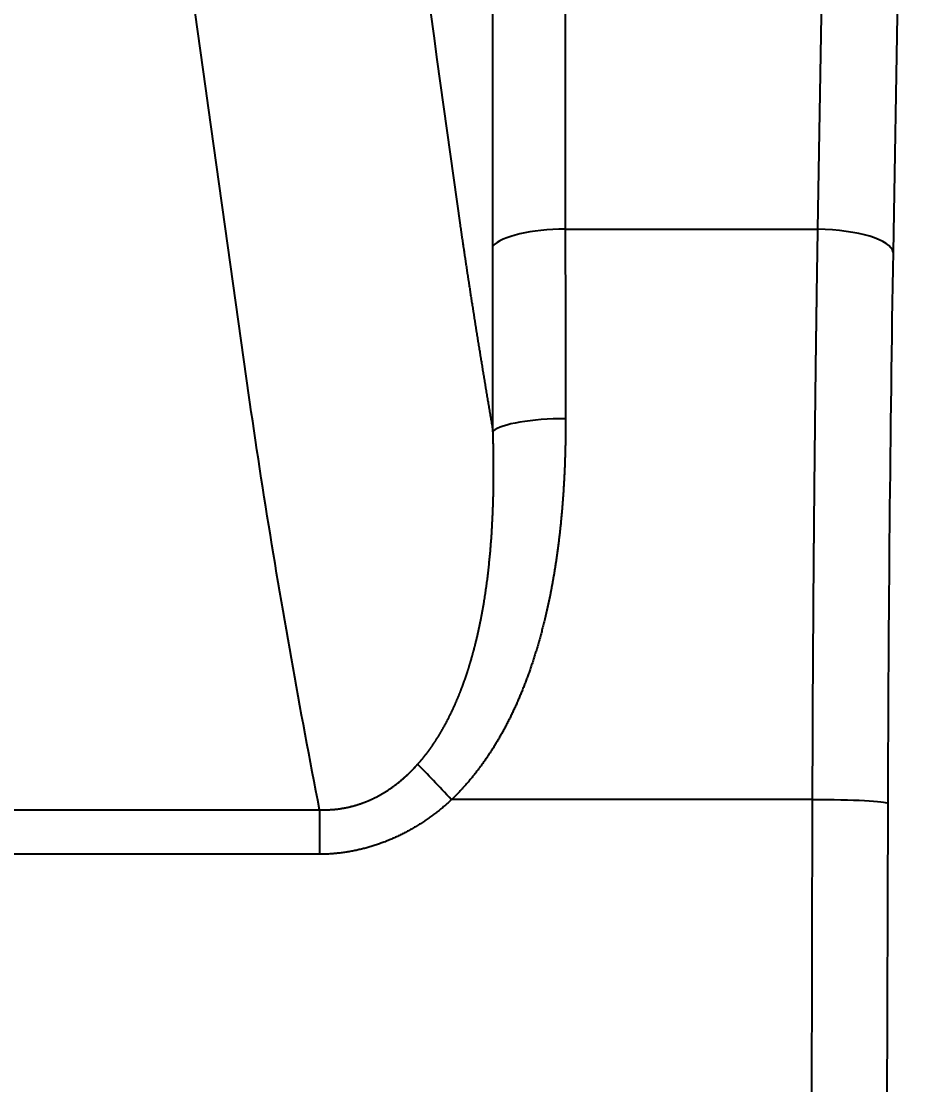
# Model space of a CAD drawing. Header units: millimetres. Extents: x 6110 to 6704, y -2661 to -1821.
# Drawn here: x 6317.15 to 6332.11, y -2394.21 to -2376.56 of the extents above; entities that cross this region are included whole.
import ezdxf

# ---------------------------------------------------------------- set-up
doc = ezdxf.new("R2010")
doc.units = ezdxf.units.MM
doc.header["$LTSCALE"] = 0.1
doc.linetypes.add('HIDDEN2', pattern=[4.7625, 3.175, -1.5875])
doc.layers.add('1', color=4, linetype='HIDDEN2', lineweight=13)
doc.layers.add('DIM', color=3, linetype='Continuous', lineweight=9)
doc.styles.get("Standard").update_dxf_attribs({"font": 'arial.ttf'})
doc.dimstyles.new('ISO-25', dxfattribs={"dimtxt": 2.5, "dimasz": 2.5, "dimexe": 1.25, "dimexo": 0.625, "dimtad": 1, "dimlfac": 5, "dimtxsty": 'Standard', "dimcen": 2.5, "dimadec": 0, "dimazin": 0, "dimtfac": 1, "dimtmove": 0, "dimatfit": 3, "dimfxl": 0, "dimarcsym": 0})

# ---------------------------------------------------------------- blocks, each defined once
blk = doc.blocks.new('*D85')
at = {"layer": 'Defpoints', "color": 0}
for p in [(6324.46, -2027.378), (6392.692, -2027.378), (6311.704, -2532.542)]:
    blk.add_point(p, dxfattribs=at)
at = {"layer": 'DIM', "color": 0, "lineweight": -2}
for p, q in [((6325.085, -2027.378), (6393.942, -2027.378)), ((6392.692, -2527.542), (6392.692, -2032.378)), ((6312.329, -2532.542), (6393.942, -2532.542))]:
    blk.add_line(p, q, dxfattribs=at)
at = {"layer": 'DIM', "color": 0}
for points in [[(6391.858, -2032.378), (6393.525, -2032.378), (6392.692, -2027.378)], [(6391.858, -2527.542), (6393.525, -2527.542), (6392.692, -2532.542)]]:
    blk.add_solid(points, dxfattribs=at)
at = {"layer": 'DIM', "color": 0, "insert": (6389.062, -2279.96), "char_height": 5, "attachment_point": 5, "rotation": 90}
blk.add_mtext('2020,7', dxfattribs=at)
blk = doc.blocks.new('*D93')
at = {"layer": 'Defpoints', "color": 0}
for p in [(6325.085, -2027.378), (6402.037, -2595.98), (6423.82, -2595.98)]:
    blk.add_point(p, dxfattribs=at)
at = {"layer": 'DIM', "color": 0, "lineweight": -2}
for p, q in [((6325.71, -2027.378), (6425.07, -2027.378)), ((6423.82, -2032.378), (6423.82, -2590.98)), ((6402.662, -2595.98), (6425.07, -2595.98))]:
    blk.add_line(p, q, dxfattribs=at)
at = {"layer": 'DIM', "color": 0}
for points in [[(6422.987, -2032.378), (6424.654, -2032.378), (6423.82, -2027.378)], [(6422.987, -2590.98), (6424.654, -2590.98), (6423.82, -2595.98)]]:
    blk.add_solid(points, dxfattribs=at)
at = {"layer": 'DIM', "color": 0, "insert": (6420.19, -2311.679), "char_height": 5, "attachment_point": 5, "rotation": 90}
blk.add_mtext('2274,4', dxfattribs=at)

msp = doc.modelspace()

# ---------------------------------------------------------------- hatches: boundary and pattern name
at = {"layer": 'DIM'}
h = msp.add_hatch(dxfattribs=at)
h.set_pattern_fill('ANSI31', color=2)
edge = h.paths.add_edge_path()
edge.add_line((6619.617, -2595.98), (6619.617, -1962.206))
edge.add_line((6634.617, -1966.11), (6619.617, -1966.11))
edge.add_line((6634.617, -2610.98), (6634.617, -1966.11))
edge.add_line((6634.617, -2610.98), (6184.457, -2610.98))
edge.add_line((6619.617, -2595.98), (6184.457, -2595.98))
edge.add_line((6184.457, -2610.98), (6184.457, -2595.98))

# ---------------------------------------------------------------- linework, layer by layer
at = {"layer": '1', "color": 7, "linetype": 'Continuous', "lineweight": -3}
for p, q in [((6330.37, -2380.015), (6330.6, -2366.306)), ((6331.848, -2366.687), (6331.618, -2380.396)), ((6326.178, -2380.015), (6330.37, -2380.015)), ((6330.282, -2389.481), (6324.291, -2389.481)), ((6330.264, -2396.02), (6330.282, -2389.481)), ((6244.163, -2389.649), (6322.102, -2389.649)), ((6322.102, -2389.649), (6322.102, -2390.387)), ((6331.53, -2389.547), (6331.51, -2397.045)), ((6322.102, -2390.387), (6244.163, -2390.387))]:
    msp.add_line(p, q, dxfattribs=at)
for centre, major_axis, ratio, start_param, end_param in [((6326.178, -2380.396), (-1.25, -0.003), 0.304775, 4.711625, 6.007977), ((6330.37, -2380.396), (1.25, -0.021), 0.304737, 0.054977, 1.575907), ((6333.427, -2391.444), (0, 36.25), 0.052408, 1.261093, 1.518436), ((6326.184, -2383.436), (1.25, 0.002), 0.220908, 1.570417, 2.872998), ((6324.291, -2389.547), (0.851, -0.916), 0.035648, 1.609148, 2.329601), ((6330.282, -2389.547), (1.25, -0.003), 0.052336, 0.052432, 1.57094)]:
    msp.add_ellipse(centre, major_axis=major_axis, ratio=ratio, start_param=start_param, end_param=end_param, dxfattribs=at)
for points, degree, knots in [([(6326.177, -2366.306), (6326.177, -2367.099), (6326.177, -2367.893), (6326.177, -2371.862), (6326.177, -2375.036), (6326.177, -2378.812), (6326.176, -2379.414), (6326.178, -2380.015)], 3, [0, 0, 0, 0, 0.173683, 0.173683, 0.868417, 0.868417, 1, 1, 1, 1]), ([(6324.975, -2380.295), (6324.975, -2380.224), (6324.975, -2380.152), (6324.975, -2380.045), (6324.975, -2380.009), (6324.975, -2379.938), (6324.975, -2379.759), (6324.975, -2379.295), (6324.975, -2378.295), (6324.975, -2376.296), (6324.975, -2372.297), (6324.974, -2368.869), (6324.974, -2366.583)], 3, [0, 0, 0, 0, 0.015625, 0.015625, 0.023438, 0.023438, 0.03125, 0.0625, 0.125, 0.25, 0.5, 1, 1, 1, 1]), ([(6322.102, -2389.649), (6321.775, -2387.975), (6321.477, -2386.299), (6320.942, -2382.94), (6320.715, -2381.257), (6320.01, -2376.211), (6319.541, -2372.846), (6319.071, -2369.482)], 3, [0, 0, 0, 0, 0.25, 0.25, 0.5, 0.5, 1, 1, 1, 1]), ([(6324.434, -2379.946), (6324.438, -2379.974), (6324.446, -2380.03), (6324.459, -2380.114), (6324.471, -2380.198), (6324.483, -2380.282), (6324.496, -2380.366), (6324.509, -2380.451), (6324.521, -2380.535), (6324.534, -2380.62), (6324.547, -2380.704), (6324.56, -2380.789), (6324.573, -2380.873), (6324.586, -2380.958), (6324.599, -2381.043), (6324.612, -2381.128), (6324.625, -2381.213), (6324.639, -2381.298), (6324.652, -2381.383), (6324.666, -2381.469), (6324.679, -2381.554), (6324.693, -2381.64), (6324.706, -2381.725), (6324.72, -2381.811), (6324.734, -2381.896), (6324.748, -2381.982), (6324.762, -2382.068), (6324.776, -2382.154), (6324.79, -2382.24), (6324.804, -2382.326), (6324.818, -2382.412), (6324.832, -2382.499), (6324.847, -2382.585), (6324.861, -2382.671), (6324.876, -2382.758), (6324.89, -2382.844), (6324.905, -2382.931), (6324.919, -2383.018), (6324.934, -2383.104), (6324.949, -2383.191), (6324.964, -2383.278), (6324.974, -2383.336), (6324.979, -2383.365)], 3, [0, 0, 0, 0, 0.024509, 0.049044, 0.073606, 0.098195, 0.12281, 0.147451, 0.172119, 0.196812, 0.221532, 0.246277, 0.271048, 0.295844, 0.320666, 0.345513, 0.370386, 0.395283, 0.420205, 0.445152, 0.470124, 0.49512, 0.520141, 0.545186, 0.570255, 0.595348, 0.620465, 0.645606, 0.670771, 0.695959, 0.72117, 0.746405, 0.771662, 0.796943, 0.822246, 0.847573, 0.872922, 0.898293, 0.923686, 0.949102, 0.97454, 1, 1, 1, 1]), ([(6326.178, -2380.015), (6326.178, -2380.031), (6326.178, -2380.063), (6326.178, -2380.111), (6326.178, -2380.158), (6326.178, -2380.206), (6326.178, -2380.254), (6326.178, -2380.302), (6326.179, -2380.349), (6326.179, -2380.397), (6326.179, -2380.445), (6326.179, -2380.493), (6326.179, -2380.541), (6326.179, -2380.588), (6326.179, -2380.636), (6326.179, -2380.684), (6326.179, -2380.732), (6326.18, -2380.779), (6326.18, -2380.827), (6326.18, -2380.875), (6326.18, -2380.923), (6326.18, -2380.97), (6326.18, -2381.018), (6326.18, -2381.066), (6326.18, -2381.113), (6326.18, -2381.161), (6326.181, -2381.209), (6326.181, -2381.257), (6326.181, -2381.304), (6326.181, -2381.352), (6326.181, -2381.4), (6326.181, -2381.447), (6326.181, -2381.495), (6326.181, -2381.543), (6326.181, -2381.59), (6326.181, -2381.638), (6326.182, -2381.686), (6326.182, -2381.733), (6326.182, -2381.781), (6326.182, -2381.829), (6326.182, -2381.876), (6326.182, -2381.924), (6326.182, -2381.972), (6326.182, -2382.019), (6326.182, -2382.067), (6326.182, -2382.114), (6326.182, -2382.162), (6326.183, -2382.21), (6326.183, -2382.257), (6326.183, -2382.305), (6326.183, -2382.352), (6326.183, -2382.4), (6326.183, -2382.448), (6326.183, -2382.495), (6326.183, -2382.543), (6326.183, -2382.59), (6326.183, -2382.638), (6326.183, -2382.685), (6326.183, -2382.733), (6326.184, -2382.78), (6326.184, -2382.828), (6326.184, -2382.875), (6326.184, -2382.923), (6326.184, -2382.97), (6326.184, -2383.018), (6326.184, -2383.065), (6326.184, -2383.113), (6326.184, -2383.144), (6326.184, -2383.16)], 3, [0, 0, 0, 0, 0.015384, 0.03076, 0.046129, 0.061491, 0.076846, 0.092194, 0.107535, 0.122869, 0.138195, 0.153514, 0.168827, 0.184132, 0.199429, 0.21472, 0.230004, 0.24528, 0.26055, 0.275812, 0.291067, 0.306315, 0.321556, 0.336789, 0.352016, 0.367235, 0.382447, 0.397652, 0.41285, 0.428041, 0.443225, 0.458401, 0.473571, 0.488733, 0.503888, 0.519036, 0.534177, 0.54931, 0.564437, 0.579556, 0.594668, 0.609773, 0.624871, 0.639962, 0.655046, 0.670123, 0.685192, 0.700254, 0.715309, 0.730357, 0.745398, 0.760432, 0.775458, 0.790478, 0.80549, 0.820495, 0.835493, 0.850484, 0.865468, 0.880444, 0.895414, 0.910376, 0.925331, 0.940279, 0.95522, 0.970154, 0.985081, 1, 1, 1, 1]), ([(6330.282, -2389.481), (6330.282, -2389.466), (6330.282, -2389.434), (6330.282, -2389.386), (6330.282, -2389.338), (6330.282, -2389.29), (6330.283, -2389.242), (6330.283, -2389.195), (6330.283, -2389.147), (6330.283, -2389.099), (6330.283, -2389.051), (6330.283, -2389.003), (6330.283, -2388.956), (6330.284, -2388.908), (6330.284, -2388.86), (6330.284, -2388.812), (6330.284, -2388.764), (6330.284, -2388.717), (6330.285, -2388.669), (6330.285, -2388.621), (6330.285, -2388.573), (6330.285, -2388.525), (6330.285, -2388.478), (6330.285, -2388.43), (6330.286, -2388.382), (6330.286, -2388.334), (6330.286, -2388.286), (6330.286, -2388.239), (6330.286, -2388.191), (6330.287, -2388.143), (6330.287, -2388.095), (6330.287, -2388.047), (6330.287, -2388), (6330.288, -2387.952), (6330.288, -2387.904), (6330.288, -2387.856), (6330.288, -2387.808), (6330.288, -2387.761), (6330.289, -2387.713), (6330.289, -2387.665), (6330.289, -2387.617), (6330.289, -2387.57), (6330.29, -2387.522), (6330.29, -2387.474), (6330.29, -2387.426), (6330.291, -2387.379), (6330.291, -2387.331), (6330.291, -2387.283), (6330.291, -2387.235), (6330.292, -2387.188), (6330.292, -2387.14), (6330.292, -2387.092), (6330.292, -2387.044), (6330.293, -2386.997), (6330.293, -2386.949), (6330.293, -2386.901), (6330.294, -2386.853), (6330.294, -2386.806), (6330.294, -2386.758), (6330.295, -2386.71), (6330.295, -2386.663), (6330.295, -2386.615), (6330.295, -2386.567), (6330.296, -2386.519), (6330.296, -2386.472), (6330.296, -2386.424), (6330.297, -2386.376), (6330.297, -2386.329), (6330.297, -2386.281), (6330.298, -2386.233), (6330.298, -2386.186), (6330.298, -2386.138), (6330.299, -2386.09), (6330.299, -2386.043), (6330.299, -2385.995), (6330.3, -2385.948), (6330.3, -2385.9), (6330.301, -2385.852), (6330.301, -2385.805), (6330.301, -2385.757), (6330.302, -2385.709), (6330.302, -2385.662), (6330.302, -2385.614), (6330.303, -2385.567), (6330.303, -2385.519), (6330.304, -2385.471), (6330.304, -2385.424), (6330.304, -2385.376), (6330.305, -2385.329), (6330.305, -2385.281), (6330.306, -2385.234), (6330.306, -2385.186), (6330.306, -2385.139), (6330.307, -2385.091), (6330.307, -2385.044), (6330.308, -2384.996), (6330.308, -2384.949), (6330.308, -2384.901), (6330.309, -2384.854), (6330.309, -2384.806), (6330.31, -2384.759), (6330.31, -2384.711), (6330.311, -2384.664), (6330.311, -2384.616), (6330.312, -2384.569), (6330.312, -2384.521), (6330.312, -2384.474), (6330.313, -2384.426), (6330.313, -2384.379), (6330.314, -2384.332), (6330.314, -2384.284), (6330.315, -2384.237), (6330.315, -2384.189), (6330.316, -2384.142), (6330.316, -2384.095), (6330.317, -2384.047), (6330.317, -2384), (6330.318, -2383.953), (6330.318, -2383.905), (6330.319, -2383.858), (6330.319, -2383.811), (6330.32, -2383.763), (6330.32, -2383.716), (6330.321, -2383.669), (6330.321, -2383.621), (6330.322, -2383.574), (6330.322, -2383.527), (6330.323, -2383.48), (6330.323, -2383.432), (6330.324, -2383.385), (6330.324, -2383.338), (6330.325, -2383.291), (6330.325, -2383.244), (6330.326, -2383.196), (6330.326, -2383.149), (6330.327, -2383.102), (6330.327, -2383.055), (6330.328, -2383.008), (6330.329, -2382.961), (6330.329, -2382.913), (6330.33, -2382.866), (6330.33, -2382.819), (6330.331, -2382.772), (6330.331, -2382.725), (6330.332, -2382.678), (6330.333, -2382.631), (6330.333, -2382.584), (6330.334, -2382.537), (6330.334, -2382.49), (6330.335, -2382.443), (6330.335, -2382.396), (6330.336, -2382.349), (6330.337, -2382.302), (6330.337, -2382.255), (6330.338, -2382.208), (6330.338, -2382.161), (6330.339, -2382.114), (6330.34, -2382.067), (6330.34, -2382.02), (6330.341, -2381.973), (6330.342, -2381.926), (6330.342, -2381.879), (6330.343, -2381.832), (6330.343, -2381.786), (6330.344, -2381.739), (6330.345, -2381.692), (6330.345, -2381.645), (6330.346, -2381.598), (6330.347, -2381.551), (6330.347, -2381.505), (6330.348, -2381.458), (6330.349, -2381.411), (6330.349, -2381.364), (6330.35, -2381.318), (6330.351, -2381.271), (6330.351, -2381.224), (6330.352, -2381.178), (6330.353, -2381.131), (6330.353, -2381.084), (6330.354, -2381.038), (6330.355, -2380.991), (6330.355, -2380.944), (6330.356, -2380.898), (6330.357, -2380.851), (6330.357, -2380.805), (6330.358, -2380.758), (6330.359, -2380.711), (6330.359, -2380.665), (6330.36, -2380.618), (6330.361, -2380.572), (6330.362, -2380.525), (6330.362, -2380.479), (6330.363, -2380.432), (6330.364, -2380.386), (6330.365, -2380.34), (6330.365, -2380.293), (6330.366, -2380.247), (6330.367, -2380.2), (6330.367, -2380.154), (6330.368, -2380.108), (6330.369, -2380.061), (6330.369, -2380.03), (6330.37, -2380.015)], 3, [0, 0, 0, 0, 0.004961, 0.009922, 0.014883, 0.019845, 0.024807, 0.02977, 0.034733, 0.039696, 0.04466, 0.049625, 0.054589, 0.059554, 0.06452, 0.069485, 0.074452, 0.079418, 0.084385, 0.089353, 0.09432, 0.099288, 0.104257, 0.109226, 0.114195, 0.119165, 0.124135, 0.129106, 0.134077, 0.139048, 0.14402, 0.148992, 0.153964, 0.158937, 0.16391, 0.168884, 0.173858, 0.178833, 0.183808, 0.188783, 0.193759, 0.198735, 0.203711, 0.208688, 0.213665, 0.218643, 0.223621, 0.228599, 0.233578, 0.238557, 0.243537, 0.248517, 0.253497, 0.258478, 0.263459, 0.268441, 0.273423, 0.278405, 0.283388, 0.288371, 0.293355, 0.298339, 0.303323, 0.308308, 0.313293, 0.318278, 0.323264, 0.328251, 0.333237, 0.338224, 0.343212, 0.3482, 0.353188, 0.358177, 0.363166, 0.368155, 0.373145, 0.378135, 0.383126, 0.388117, 0.393109, 0.398101, 0.403093, 0.408085, 0.413078, 0.418072, 0.423066, 0.42806, 0.433055, 0.43805, 0.443045, 0.448041, 0.453037, 0.458034, 0.463031, 0.468028, 0.473026, 0.478024, 0.483023, 0.488022, 0.493021, 0.498021, 0.503021, 0.508021, 0.513022, 0.518024, 0.523025, 0.528028, 0.53303, 0.538033, 0.543036, 0.54804, 0.553044, 0.558049, 0.563054, 0.568059, 0.573065, 0.578071, 0.583077, 0.588084, 0.593092, 0.598099, 0.603107, 0.608116, 0.613125, 0.618134, 0.623144, 0.628154, 0.633164, 0.638175, 0.643186, 0.648198, 0.65321, 0.658222, 0.663235, 0.668248, 0.673262, 0.678276, 0.683291, 0.688305, 0.693321, 0.698336, 0.703352, 0.708369, 0.713385, 0.718403, 0.72342, 0.728438, 0.733457, 0.738475, 0.743495, 0.748514, 0.753534, 0.758555, 0.763575, 0.768597, 0.773618, 0.77864, 0.783662, 0.788685, 0.793708, 0.798732, 0.803756, 0.80878, 0.813805, 0.81883, 0.823856, 0.828882, 0.833908, 0.838935, 0.843962, 0.848989, 0.854017, 0.859046, 0.864074, 0.869103, 0.874133, 0.879163, 0.884193, 0.889224, 0.894255, 0.899286, 0.904318, 0.909351, 0.914383, 0.919416, 0.92445, 0.929484, 0.934518, 0.939553, 0.944588, 0.949623, 0.954659, 0.959696, 0.964732, 0.969769, 0.974807, 0.979845, 0.984883, 0.989921, 0.994961, 1, 1, 1, 1]), ([(6324.979, -2383.365), (6324.979, -2383.35), (6324.979, -2383.32), (6324.979, -2383.274), (6324.979, -2383.229), (6324.979, -2383.183), (6324.979, -2383.138), (6324.979, -2383.092), (6324.979, -2383.046), (6324.978, -2383.001), (6324.978, -2382.955), (6324.978, -2382.909), (6324.978, -2382.863), (6324.978, -2382.818), (6324.978, -2382.772), (6324.978, -2382.726), (6324.978, -2382.68), (6324.978, -2382.634), (6324.978, -2382.588), (6324.978, -2382.542), (6324.978, -2382.496), (6324.978, -2382.45), (6324.978, -2382.404), (6324.978, -2382.358), (6324.978, -2382.312), (6324.978, -2382.265), (6324.977, -2382.219), (6324.977, -2382.173), (6324.977, -2382.127), (6324.977, -2382.08), (6324.977, -2382.034), (6324.977, -2381.987), (6324.977, -2381.941), (6324.977, -2381.894), (6324.977, -2381.848), (6324.977, -2381.801), (6324.977, -2381.755), (6324.977, -2381.708), (6324.977, -2381.662), (6324.977, -2381.615), (6324.977, -2381.568), (6324.976, -2381.521), (6324.976, -2381.475), (6324.976, -2381.428), (6324.976, -2381.381), (6324.976, -2381.334), (6324.976, -2381.287), (6324.976, -2381.24), (6324.976, -2381.193), (6324.976, -2381.146), (6324.976, -2381.099), (6324.976, -2381.052), (6324.976, -2381.005), (6324.976, -2380.958), (6324.976, -2380.911), (6324.975, -2380.864), (6324.975, -2380.817), (6324.975, -2380.769), (6324.975, -2380.722), (6324.975, -2380.675), (6324.975, -2380.627), (6324.975, -2380.58), (6324.975, -2380.533), (6324.975, -2380.485), (6324.975, -2380.438), (6324.975, -2380.39), (6324.975, -2380.343), (6324.975, -2380.311), (6324.975, -2380.295)], 3, [0, 0, 0, 0, 0.014634, 0.029284, 0.043949, 0.058631, 0.073328, 0.088042, 0.102771, 0.117516, 0.132277, 0.147054, 0.161846, 0.176655, 0.19148, 0.20632, 0.221176, 0.236049, 0.250937, 0.265841, 0.280761, 0.295697, 0.310649, 0.325617, 0.340601, 0.3556, 0.370616, 0.385647, 0.400695, 0.415758, 0.430837, 0.445933, 0.461044, 0.476171, 0.491314, 0.506473, 0.521648, 0.536839, 0.552046, 0.567269, 0.582508, 0.597763, 0.613033, 0.62832, 0.643623, 0.658942, 0.674276, 0.689627, 0.704994, 0.720376, 0.735775, 0.751189, 0.76662, 0.782067, 0.797529, 0.813008, 0.828502, 0.844013, 0.85954, 0.875082, 0.890641, 0.906216, 0.921806, 0.937413, 0.953036, 0.968674, 0.984329, 1, 1, 1, 1]), ([(6326.184, -2383.16), (6326.184, -2383.171), (6326.184, -2383.192), (6326.184, -2383.223), (6326.184, -2383.254), (6326.184, -2383.286), (6326.184, -2383.317), (6326.184, -2383.348), (6326.183, -2383.38), (6326.183, -2383.411), (6326.183, -2383.442), (6326.182, -2383.473), (6326.182, -2383.504), (6326.181, -2383.535), (6326.181, -2383.566), (6326.18, -2383.596), (6326.179, -2383.627), (6326.179, -2383.658), (6326.178, -2383.688), (6326.177, -2383.719), (6326.176, -2383.749), (6326.175, -2383.78), (6326.174, -2383.81), (6326.173, -2383.841), (6326.172, -2383.871), (6326.171, -2383.901), (6326.17, -2383.931), (6326.169, -2383.961), (6326.167, -2383.991), (6326.166, -2384.021), (6326.165, -2384.051), (6326.163, -2384.081), (6326.162, -2384.111), (6326.16, -2384.14), (6326.159, -2384.17), (6326.157, -2384.199), (6326.156, -2384.229), (6326.154, -2384.258), (6326.152, -2384.288), (6326.15, -2384.317), (6326.148, -2384.346), (6326.147, -2384.376), (6326.145, -2384.405), (6326.143, -2384.434), (6326.14, -2384.463), (6326.138, -2384.492), (6326.136, -2384.521), (6326.134, -2384.55), (6326.132, -2384.579), (6326.129, -2384.607), (6326.127, -2384.636), (6326.125, -2384.665), (6326.122, -2384.693), (6326.12, -2384.722), (6326.117, -2384.75), (6326.114, -2384.778), (6326.112, -2384.807), (6326.109, -2384.835), (6326.106, -2384.863), (6326.104, -2384.891), (6326.101, -2384.919), (6326.098, -2384.947), (6326.095, -2384.975), (6326.092, -2385.003), (6326.089, -2385.031), (6326.086, -2385.059), (6326.083, -2385.086), (6326.079, -2385.114), (6326.076, -2385.141), (6326.073, -2385.169), (6326.069, -2385.196), (6326.066, -2385.224), (6326.063, -2385.251), (6326.059, -2385.278), (6326.055, -2385.305), (6326.052, -2385.333), (6326.048, -2385.36), (6326.044, -2385.387), (6326.041, -2385.414), (6326.037, -2385.44), (6326.033, -2385.467), (6326.029, -2385.494), (6326.025, -2385.521), (6326.021, -2385.547), (6326.017, -2385.574), (6326.013, -2385.6), (6326.009, -2385.627), (6326.005, -2385.653), (6326, -2385.679), (6325.996, -2385.706), (6325.992, -2385.732), (6325.987, -2385.758), (6325.983, -2385.784), (6325.978, -2385.81), (6325.974, -2385.836), (6325.969, -2385.862), (6325.965, -2385.888), (6325.96, -2385.913), (6325.955, -2385.939), (6325.95, -2385.965), (6325.946, -2385.99), (6325.941, -2386.016), (6325.936, -2386.041), (6325.931, -2386.066), (6325.926, -2386.092), (6325.921, -2386.117), (6325.915, -2386.142), (6325.91, -2386.167), (6325.905, -2386.192), (6325.9, -2386.217), (6325.894, -2386.242), (6325.889, -2386.267), (6325.883, -2386.292), (6325.878, -2386.317), (6325.872, -2386.341), (6325.867, -2386.366), (6325.861, -2386.39), (6325.855, -2386.415), (6325.85, -2386.439), (6325.844, -2386.464), (6325.837, -2386.493), (6325.828, -2386.528), (6325.818, -2386.569), (6325.808, -2386.609), (6325.798, -2386.649), (6325.787, -2386.689), (6325.777, -2386.729), (6325.766, -2386.768), (6325.755, -2386.808), (6325.744, -2386.847), (6325.733, -2386.886), (6325.722, -2386.924), (6325.71, -2386.963), (6325.699, -2387.001), (6325.687, -2387.039), (6325.675, -2387.077), (6325.664, -2387.115), (6325.652, -2387.152), (6325.639, -2387.19), (6325.627, -2387.227), (6325.615, -2387.264), (6325.602, -2387.3), (6325.59, -2387.337), (6325.577, -2387.373), (6325.564, -2387.409), (6325.551, -2387.445), (6325.538, -2387.481), (6325.524, -2387.516), (6325.511, -2387.552), (6325.497, -2387.587), (6325.484, -2387.622), (6325.47, -2387.656), (6325.456, -2387.691), (6325.442, -2387.725), (6325.427, -2387.759), (6325.413, -2387.793), (6325.399, -2387.827), (6325.384, -2387.861), (6325.369, -2387.894), (6325.354, -2387.927), (6325.339, -2387.96), (6325.324, -2387.993), (6325.309, -2388.025), (6325.293, -2388.057), (6325.278, -2388.09), (6325.262, -2388.121), (6325.246, -2388.153), (6325.231, -2388.185), (6325.214, -2388.216), (6325.198, -2388.247), (6325.182, -2388.278), (6325.166, -2388.309), (6325.149, -2388.339), (6325.132, -2388.37), (6325.115, -2388.4), (6325.098, -2388.43), (6325.081, -2388.459), (6325.064, -2388.489), (6325.047, -2388.518), (6325.029, -2388.547), (6325.012, -2388.576), (6324.994, -2388.605), (6324.976, -2388.633), (6324.958, -2388.661), (6324.94, -2388.69), (6324.922, -2388.717), (6324.903, -2388.745), (6324.885, -2388.773), (6324.866, -2388.8), (6324.847, -2388.827), (6324.828, -2388.854), (6324.809, -2388.881), (6324.79, -2388.907), (6324.771, -2388.933), (6324.751, -2388.959), (6324.732, -2388.985), (6324.712, -2389.011), (6324.692, -2389.036), (6324.672, -2389.062), (6324.652, -2389.087), (6324.632, -2389.111), (6324.612, -2389.136), (6324.591, -2389.161), (6324.57, -2389.185), (6324.55, -2389.209), (6324.529, -2389.233), (6324.508, -2389.256), (6324.487, -2389.28), (6324.465, -2389.303), (6324.444, -2389.326), (6324.423, -2389.349), (6324.401, -2389.371), (6324.379, -2389.394), (6324.357, -2389.416), (6324.335, -2389.438), (6324.313, -2389.46), (6324.298, -2389.474), (6324.291, -2389.481)], 3, [0, 0, 0, 0, 0.004732, 0.009455, 0.014168, 0.018871, 0.023565, 0.028249, 0.032923, 0.037587, 0.042242, 0.046887, 0.051523, 0.056149, 0.060765, 0.065372, 0.069969, 0.074556, 0.079134, 0.083703, 0.088261, 0.092811, 0.097351, 0.101881, 0.106402, 0.110913, 0.115415, 0.119907, 0.12439, 0.128864, 0.133328, 0.137783, 0.142228, 0.146664, 0.151091, 0.155508, 0.159916, 0.164315, 0.168704, 0.173084, 0.177455, 0.181817, 0.186169, 0.190512, 0.194846, 0.199171, 0.203486, 0.207792, 0.21209, 0.216378, 0.220656, 0.224926, 0.229187, 0.233438, 0.237681, 0.241914, 0.246139, 0.250354, 0.254561, 0.258758, 0.262946, 0.267126, 0.271296, 0.275458, 0.279611, 0.283755, 0.28789, 0.292016, 0.296133, 0.300241, 0.304341, 0.308432, 0.312514, 0.316587, 0.320652, 0.324707, 0.328755, 0.332793, 0.336823, 0.340844, 0.344857, 0.34886, 0.352856, 0.356842, 0.360821, 0.36479, 0.368751, 0.372704, 0.376648, 0.380584, 0.384511, 0.38843, 0.39234, 0.396242, 0.400136, 0.404021, 0.407898, 0.411767, 0.415628, 0.41948, 0.423324, 0.427159, 0.430987, 0.434806, 0.438617, 0.442421, 0.446215, 0.450002, 0.453781, 0.457552, 0.461315, 0.465069, 0.468816, 0.472555, 0.476286, 0.480009, 0.483724, 0.487431, 0.49113, 0.494822, 0.498505, 0.504679, 0.510829, 0.516954, 0.523055, 0.529132, 0.535185, 0.541214, 0.547219, 0.5532, 0.559158, 0.565092, 0.571003, 0.576891, 0.582756, 0.588597, 0.594416, 0.600212, 0.605986, 0.611737, 0.617465, 0.623172, 0.628856, 0.634519, 0.640159, 0.645778, 0.651376, 0.656952, 0.662507, 0.66804, 0.673553, 0.679045, 0.684517, 0.689967, 0.695398, 0.700808, 0.706198, 0.711569, 0.71692, 0.722251, 0.727562, 0.732855, 0.738128, 0.743383, 0.748619, 0.753836, 0.759035, 0.764216, 0.769379, 0.774524, 0.779651, 0.784761, 0.789854, 0.794929, 0.799988, 0.80503, 0.810055, 0.815064, 0.820057, 0.825035, 0.829996, 0.834942, 0.839872, 0.844788, 0.849689, 0.854574, 0.859446, 0.864303, 0.869146, 0.873976, 0.878792, 0.883594, 0.888383, 0.89316, 0.897923, 0.902675, 0.907414, 0.912141, 0.916856, 0.92156, 0.926252, 0.930934, 0.935604, 0.940265, 0.944914, 0.949554, 0.954184, 0.958804, 0.963416, 0.968018, 0.972611, 0.977196, 0.981772, 0.98634, 0.990901, 0.995454, 1, 1, 1, 1]), ([(6323.729, -2388.895), (6323.732, -2388.892), (6323.737, -2388.885), (6323.746, -2388.876), (6323.754, -2388.866), (6323.763, -2388.856), (6323.771, -2388.847), (6323.78, -2388.837), (6323.788, -2388.827), (6323.797, -2388.817), (6323.805, -2388.807), (6323.813, -2388.797), (6323.822, -2388.786), (6323.83, -2388.776), (6323.838, -2388.766), (6323.846, -2388.755), (6323.855, -2388.745), (6323.863, -2388.734), (6323.871, -2388.724), (6323.879, -2388.713), (6323.887, -2388.703), (6323.896, -2388.692), (6323.904, -2388.681), (6323.912, -2388.67), (6323.92, -2388.659), (6323.928, -2388.648), (6323.936, -2388.637), (6323.944, -2388.626), (6323.952, -2388.614), (6323.96, -2388.603), (6323.968, -2388.592), (6323.976, -2388.58), (6323.984, -2388.569), (6323.991, -2388.557), (6323.999, -2388.546), (6324.007, -2388.534), (6324.015, -2388.522), (6324.023, -2388.51), (6324.03, -2388.498), (6324.038, -2388.486), (6324.046, -2388.474), (6324.054, -2388.462), (6324.061, -2388.45), (6324.069, -2388.438), (6324.076, -2388.426), (6324.084, -2388.413), (6324.092, -2388.401), (6324.099, -2388.388), (6324.107, -2388.376), (6324.114, -2388.363), (6324.121, -2388.35), (6324.129, -2388.338), (6324.136, -2388.325), (6324.144, -2388.312), (6324.151, -2388.299), (6324.158, -2388.286), (6324.166, -2388.273), (6324.173, -2388.26), (6324.18, -2388.247), (6324.187, -2388.233), (6324.195, -2388.22), (6324.202, -2388.207), (6324.209, -2388.193), (6324.216, -2388.18), (6324.223, -2388.166), (6324.23, -2388.153), (6324.237, -2388.139), (6324.244, -2388.125), (6324.251, -2388.111), (6324.258, -2388.097), (6324.265, -2388.083), (6324.272, -2388.069), (6324.279, -2388.055), (6324.286, -2388.041), (6324.292, -2388.027), (6324.299, -2388.013), (6324.306, -2387.998), (6324.313, -2387.984), (6324.319, -2387.969), (6324.326, -2387.955), (6324.333, -2387.94), (6324.339, -2387.926), (6324.346, -2387.911), (6324.352, -2387.896), (6324.359, -2387.881), (6324.365, -2387.866), (6324.372, -2387.851), (6324.378, -2387.836), (6324.385, -2387.821), (6324.391, -2387.806), (6324.397, -2387.791), (6324.404, -2387.776), (6324.41, -2387.76), (6324.416, -2387.745), (6324.422, -2387.729), (6324.429, -2387.714), (6324.435, -2387.698), (6324.441, -2387.683), (6324.447, -2387.667), (6324.453, -2387.651), (6324.459, -2387.635), (6324.465, -2387.62), (6324.471, -2387.604), (6324.477, -2387.588), (6324.483, -2387.572), (6324.489, -2387.555), (6324.495, -2387.539), (6324.5, -2387.523), (6324.506, -2387.507), (6324.512, -2387.49), (6324.518, -2387.474), (6324.523, -2387.457), (6324.529, -2387.441), (6324.535, -2387.424), (6324.54, -2387.408), (6324.546, -2387.391), (6324.551, -2387.374), (6324.557, -2387.357), (6324.562, -2387.34), (6324.568, -2387.323), (6324.573, -2387.306), (6324.579, -2387.289), (6324.584, -2387.272), (6324.589, -2387.255), (6324.594, -2387.238), (6324.6, -2387.22), (6324.605, -2387.203), (6324.61, -2387.185), (6324.615, -2387.168), (6324.62, -2387.15), (6324.625, -2387.133), (6324.63, -2387.115), (6324.635, -2387.097), (6324.64, -2387.08), (6324.645, -2387.062), (6324.65, -2387.044), (6324.655, -2387.026), (6324.66, -2387.008), (6324.665, -2386.99), (6324.669, -2386.972), (6324.674, -2386.953), (6324.679, -2386.935), (6324.684, -2386.917), (6324.688, -2386.898), (6324.693, -2386.88), (6324.697, -2386.862), (6324.702, -2386.843), (6324.706, -2386.824), (6324.711, -2386.806), (6324.715, -2386.787), (6324.72, -2386.768), (6324.724, -2386.749), (6324.728, -2386.731), (6324.733, -2386.712), (6324.737, -2386.693), (6324.741, -2386.674), (6324.745, -2386.655), (6324.749, -2386.635), (6324.753, -2386.616), (6324.757, -2386.597), (6324.761, -2386.578), (6324.765, -2386.558), (6324.769, -2386.539), (6324.773, -2386.519), (6324.777, -2386.5), (6324.781, -2386.48), (6324.785, -2386.46), (6324.789, -2386.441), (6324.792, -2386.421), (6324.796, -2386.401), (6324.8, -2386.381), (6324.804, -2386.361), (6324.807, -2386.341), (6324.811, -2386.321), (6324.814, -2386.301), (6324.818, -2386.281), (6324.821, -2386.261), (6324.825, -2386.241), (6324.829, -2386.212), (6324.835, -2386.175), (6324.843, -2386.13), (6324.85, -2386.084), (6324.857, -2386.038), (6324.863, -2385.992), (6324.87, -2385.945), (6324.876, -2385.898), (6324.882, -2385.851), (6324.889, -2385.803), (6324.894, -2385.755), (6324.9, -2385.706), (6324.906, -2385.657), (6324.911, -2385.608), (6324.916, -2385.558), (6324.921, -2385.509), (6324.926, -2385.458), (6324.931, -2385.408), (6324.936, -2385.357), (6324.94, -2385.306), (6324.944, -2385.254), (6324.948, -2385.202), (6324.952, -2385.15), (6324.956, -2385.097), (6324.959, -2385.044), (6324.962, -2384.991), (6324.965, -2384.937), (6324.968, -2384.883), (6324.971, -2384.829), (6324.974, -2384.774), (6324.976, -2384.719), (6324.978, -2384.664), (6324.98, -2384.608), (6324.982, -2384.552), (6324.984, -2384.496), (6324.985, -2384.439), (6324.986, -2384.382), (6324.987, -2384.325), (6324.988, -2384.267), (6324.989, -2384.209), (6324.99, -2384.151), (6324.99, -2384.092), (6324.99, -2384.033), (6324.99, -2383.974), (6324.99, -2383.915), (6324.989, -2383.855), (6324.989, -2383.795), (6324.988, -2383.734), (6324.987, -2383.673), (6324.986, -2383.612), (6324.984, -2383.551), (6324.983, -2383.489), (6324.981, -2383.427), (6324.98, -2383.386), (6324.979, -2383.365)], 3, [0, 0, 0, 0, 0.002153, 0.004313, 0.00648, 0.008653, 0.010833, 0.013019, 0.015212, 0.017411, 0.019618, 0.021831, 0.024051, 0.026277, 0.028511, 0.030751, 0.032998, 0.035252, 0.037513, 0.039781, 0.042056, 0.044338, 0.046627, 0.048922, 0.051225, 0.053535, 0.055852, 0.058176, 0.060508, 0.062846, 0.065192, 0.067544, 0.069904, 0.072272, 0.074646, 0.077028, 0.079417, 0.081813, 0.084217, 0.086628, 0.089046, 0.091472, 0.093905, 0.096346, 0.098794, 0.10125, 0.103713, 0.106183, 0.108661, 0.111147, 0.11364, 0.116141, 0.118649, 0.121165, 0.123688, 0.126219, 0.128758, 0.131305, 0.133859, 0.13642, 0.13899, 0.141567, 0.144152, 0.146745, 0.149345, 0.151954, 0.15457, 0.157193, 0.159825, 0.162465, 0.165112, 0.167767, 0.17043, 0.173101, 0.17578, 0.178467, 0.181162, 0.183865, 0.186575, 0.189294, 0.192021, 0.194755, 0.197498, 0.200249, 0.203007, 0.205774, 0.208549, 0.211332, 0.214123, 0.216922, 0.219729, 0.222544, 0.225368, 0.228199, 0.231039, 0.233887, 0.236743, 0.239607, 0.242479, 0.24536, 0.248248, 0.251145, 0.254051, 0.256964, 0.259886, 0.262816, 0.265754, 0.268701, 0.271655, 0.274619, 0.27759, 0.28057, 0.283558, 0.286554, 0.289559, 0.292572, 0.295594, 0.298624, 0.301662, 0.304708, 0.307764, 0.310827, 0.313899, 0.316979, 0.320068, 0.323165, 0.326271, 0.329385, 0.332507, 0.335639, 0.338778, 0.341926, 0.345083, 0.348248, 0.351421, 0.354603, 0.357794, 0.360993, 0.364201, 0.367417, 0.370642, 0.373875, 0.377117, 0.380368, 0.383627, 0.386895, 0.390171, 0.393456, 0.39675, 0.400052, 0.403363, 0.406683, 0.410011, 0.413348, 0.416693, 0.420048, 0.42341, 0.426782, 0.430162, 0.433551, 0.436949, 0.440355, 0.44377, 0.447194, 0.450627, 0.454068, 0.457518, 0.460977, 0.464444, 0.467921, 0.471406, 0.4749, 0.478402, 0.481914, 0.485434, 0.488963, 0.492501, 0.496047, 0.499603, 0.507467, 0.515391, 0.523376, 0.531421, 0.539526, 0.547692, 0.555918, 0.564204, 0.572551, 0.580959, 0.589427, 0.597956, 0.606545, 0.615195, 0.623906, 0.632677, 0.641509, 0.650402, 0.659355, 0.668369, 0.677444, 0.68658, 0.695776, 0.705033, 0.714351, 0.72373, 0.73317, 0.742671, 0.752232, 0.761855, 0.771538, 0.781282, 0.791087, 0.800953, 0.81088, 0.820868, 0.830917, 0.841027, 0.851198, 0.86143, 0.871723, 0.882077, 0.892492, 0.902968, 0.913505, 0.924103, 0.934762, 0.945482, 0.956264, 0.967106, 0.97801, 0.988974, 1, 1, 1, 1]), ([(6322.102, -2389.649), (6322.106, -2389.649), (6322.113, -2389.649), (6322.124, -2389.65), (6322.135, -2389.65), (6322.146, -2389.65), (6322.157, -2389.65), (6322.168, -2389.65), (6322.179, -2389.65), (6322.19, -2389.65), (6322.201, -2389.65), (6322.212, -2389.65), (6322.223, -2389.65), (6322.234, -2389.649), (6322.245, -2389.649), (6322.256, -2389.648), (6322.267, -2389.648), (6322.278, -2389.647), (6322.289, -2389.647), (6322.3, -2389.646), (6322.311, -2389.645), (6322.322, -2389.644), (6322.333, -2389.643), (6322.343, -2389.643), (6322.354, -2389.642), (6322.365, -2389.64), (6322.376, -2389.639), (6322.387, -2389.638), (6322.398, -2389.637), (6322.409, -2389.636), (6322.419, -2389.634), (6322.43, -2389.633), (6322.441, -2389.631), (6322.452, -2389.63), (6322.463, -2389.628), (6322.473, -2389.626), (6322.484, -2389.624), (6322.495, -2389.623), (6322.506, -2389.621), (6322.516, -2389.619), (6322.527, -2389.617), (6322.538, -2389.615), (6322.548, -2389.613), (6322.559, -2389.61), (6322.57, -2389.608), (6322.58, -2389.606), (6322.591, -2389.603), (6322.602, -2389.601), (6322.612, -2389.598), (6322.623, -2389.596), (6322.633, -2389.593), (6322.644, -2389.59), (6322.654, -2389.588), (6322.665, -2389.585), (6322.675, -2389.582), (6322.686, -2389.579), (6322.696, -2389.576), (6322.707, -2389.573), (6322.717, -2389.57), (6322.728, -2389.567), (6322.738, -2389.563), (6322.749, -2389.56), (6322.759, -2389.557), (6322.77, -2389.553), (6322.78, -2389.55), (6322.79, -2389.546), (6322.801, -2389.542), (6322.811, -2389.539), (6322.821, -2389.535), (6322.832, -2389.531), (6322.842, -2389.527), (6322.852, -2389.523), (6322.862, -2389.519), (6322.873, -2389.515), (6322.883, -2389.511), (6322.893, -2389.507), (6322.903, -2389.503), (6322.913, -2389.498), (6322.923, -2389.494), (6322.934, -2389.49), (6322.944, -2389.485), (6322.954, -2389.481), (6322.964, -2389.476), (6322.974, -2389.471), (6322.984, -2389.467), (6322.994, -2389.462), (6323.007, -2389.455), (6323.023, -2389.447), (6323.042, -2389.438), (6323.061, -2389.428), (6323.08, -2389.418), (6323.099, -2389.407), (6323.118, -2389.396), (6323.137, -2389.386), (6323.156, -2389.374), (6323.175, -2389.363), (6323.194, -2389.351), (6323.212, -2389.34), (6323.231, -2389.327), (6323.25, -2389.315), (6323.268, -2389.303), (6323.287, -2389.29), (6323.305, -2389.277), (6323.324, -2389.264), (6323.342, -2389.25), (6323.36, -2389.236), (6323.378, -2389.222), (6323.397, -2389.208), (6323.415, -2389.194), (6323.433, -2389.179), (6323.451, -2389.164), (6323.469, -2389.149), (6323.486, -2389.134), (6323.504, -2389.118), (6323.522, -2389.102), (6323.54, -2389.086), (6323.557, -2389.07), (6323.575, -2389.054), (6323.592, -2389.037), (6323.609, -2389.02), (6323.627, -2389.003), (6323.644, -2388.985), (6323.661, -2388.968), (6323.678, -2388.95), (6323.695, -2388.932), (6323.712, -2388.913), (6323.723, -2388.901), (6323.729, -2388.895)], 3, [0, 0, 0, 0, 0.00595, 0.011896, 0.017837, 0.023774, 0.029707, 0.035635, 0.041559, 0.047479, 0.053396, 0.059309, 0.065218, 0.071124, 0.077026, 0.082925, 0.088821, 0.094715, 0.100605, 0.106493, 0.112378, 0.11826, 0.124141, 0.130019, 0.135895, 0.141769, 0.147641, 0.153512, 0.15938, 0.165248, 0.171114, 0.176979, 0.182843, 0.188706, 0.194568, 0.200429, 0.206289, 0.21215, 0.21801, 0.223869, 0.229729, 0.235588, 0.241448, 0.247308, 0.253168, 0.259029, 0.264891, 0.270753, 0.276617, 0.282481, 0.288346, 0.294213, 0.300081, 0.305951, 0.311822, 0.317695, 0.32357, 0.329446, 0.335325, 0.341207, 0.34709, 0.352976, 0.358865, 0.364756, 0.370651, 0.376548, 0.382448, 0.388352, 0.394259, 0.400169, 0.406083, 0.412001, 0.417922, 0.423847, 0.429777, 0.43571, 0.441648, 0.447591, 0.453538, 0.459489, 0.465445, 0.471406, 0.477373, 0.483344, 0.48932, 0.495302, 0.501289, 0.512814, 0.524378, 0.535981, 0.547625, 0.55931, 0.571038, 0.582808, 0.594622, 0.606481, 0.618385, 0.630335, 0.642331, 0.654376, 0.666469, 0.67861, 0.690802, 0.703044, 0.715337, 0.727682, 0.740079, 0.75253, 0.765034, 0.777593, 0.790207, 0.802877, 0.815603, 0.828386, 0.841226, 0.854125, 0.867082, 0.880098, 0.893174, 0.906311, 0.919508, 0.932767, 0.946088, 0.959471, 0.972917, 0.986427, 1, 1, 1, 1]), ([(6324.291, -2389.481), (6324.065, -2389.691), (6323.812, -2389.857), (6323.555, -2390.025), (6323.279, -2390.142), (6322.997, -2390.262), (6322.705, -2390.323), (6322.404, -2390.387), (6322.102, -2390.387)], 2, [0, 0, 0, 0.25, 0.25, 0.5, 0.5, 0.75, 0.75, 1, 1, 1])]:
    msp.add_open_spline(points, degree=degree, knots=knots, dxfattribs=at)
msp.add_open_spline([(6322.68, -2367.382), (6323.264, -2371.57), (6323.849, -2375.758), (6324.434, -2379.946)], degree=3, dxfattribs=at)

# ---------------------------------------------------------------- dimensions: what is measured, and where the dimension line sits
at = {"layer": 'DIM'}
for base, p1, p2, picture, middle in [((6392.692, -2027.378), (6311.704, -2532.542), (6324.46, -2027.378), '*D85', (6389.062, -2279.96)), ((6423.82, -2595.98), (6325.085, -2027.378), (6402.037, -2595.98), '*D93', (6420.19, -2311.679))]:
    dim = msp.add_linear_dim(base=base, p1=p1, p2=p2, angle=90, dimstyle='ISO-25', override={"dimtxt": 5, "dimasz": 5, "dimdec": 1, "dimlfac": 4, "dimadec": 1, "dimtdec": 1, "dimfxl": 1.25, "dimtfill": 1}, dxfattribs=at)
    dim.commit()
    dim.dimension.update_dxf_attribs({"geometry": picture, "text_midpoint": middle})

doc.saveas('drawing.dxf')
